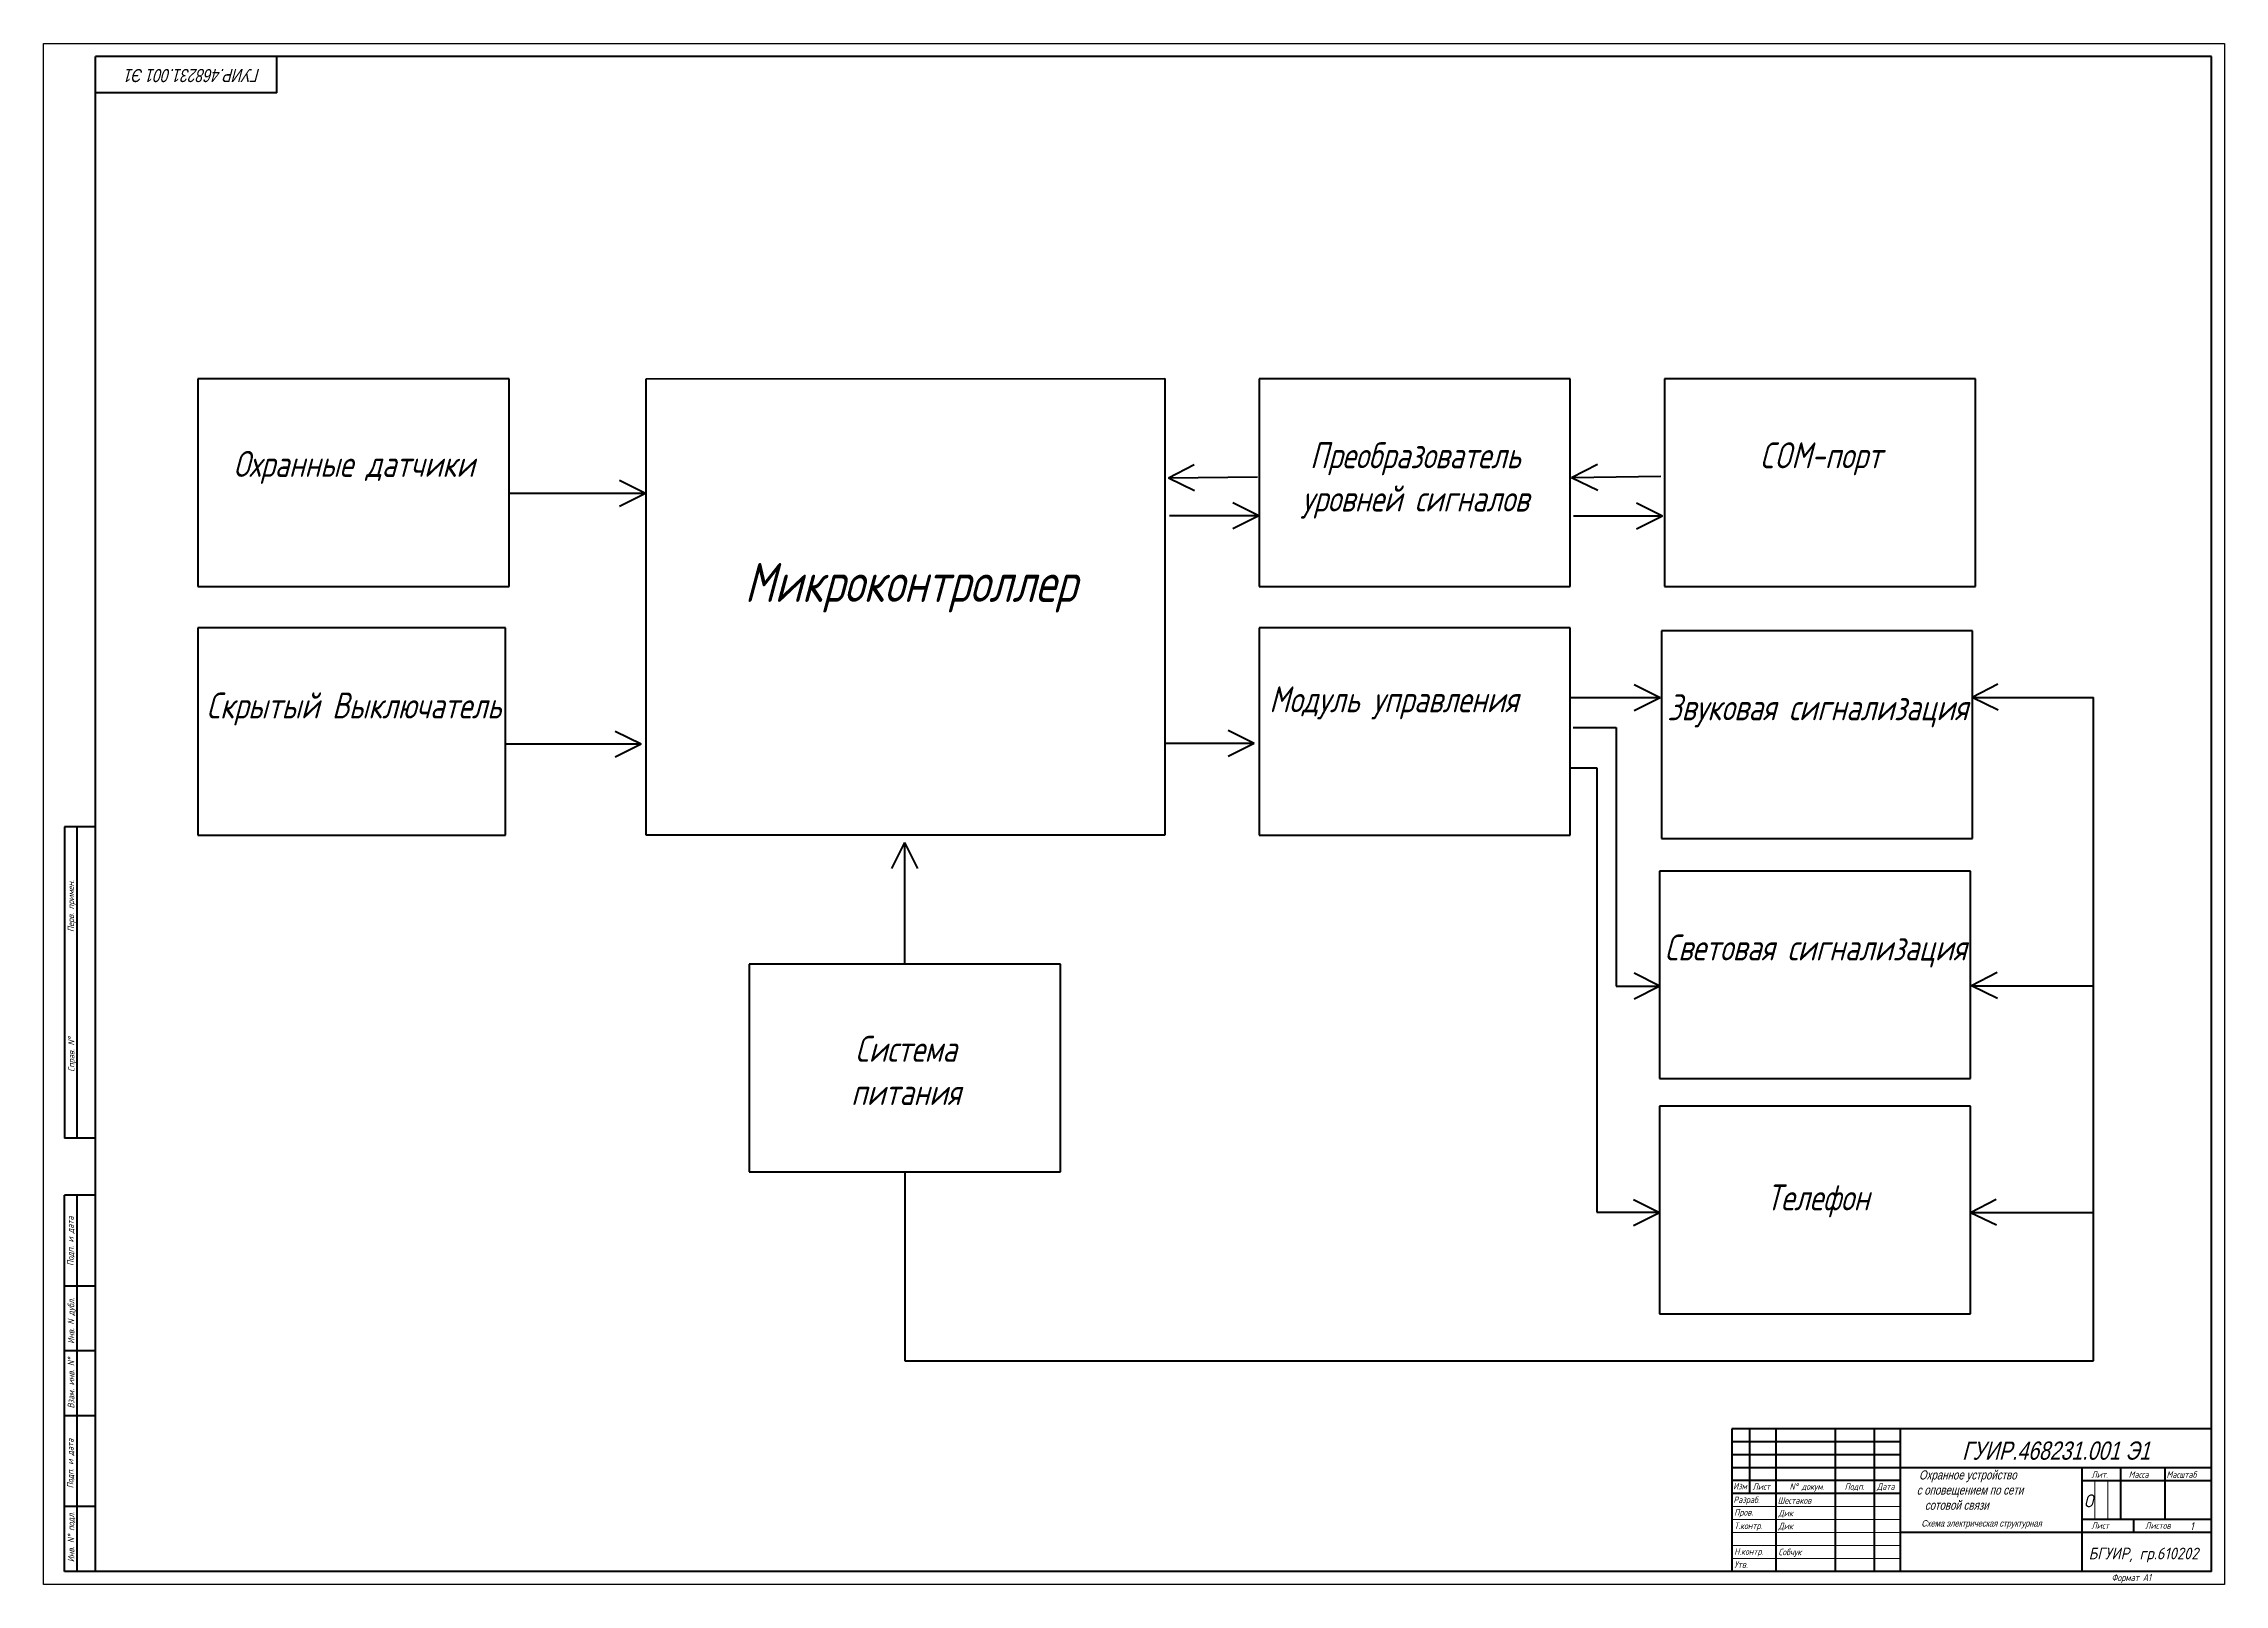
# Model space of a CAD drawing. Header units: millimetres. Extents: x 0 to 9139, y -367 to 2333.
# Drawn here: x 4708 to 5549, y 18 to 612 of the extents above; entities that cross this region are included whole.
import ezdxf

# ---------------------------------------------------------------- set-up
doc = ezdxf.new("R2010")
doc.units = ezdxf.units.MM
doc.header["$LTSCALE"] = 0.5
doc.linetypes.add('осевая2', pattern=[28.575, 19.05, -3.175, 3.175, -3.175])
doc.layers.get('0').update_dxf_attribs({"lineweight": 60})
doc.layers.add('1-оси', color=1, linetype='осевая2')
doc.layers.add('KONTUR', color=7, linetype='Continuous')
for name, color, linetype, lineweight in [('Основная', 7, 'Continuous', 40), ('текст', 7, 'Continuous', 30), ('тонкая', 7, 'Continuous', 20)]:
    doc.layers.add(name, color=color, linetype=linetype, lineweight=lineweight)
doc.styles.add('ESKD', font='standarteskd.shx', dxfattribs={"width": 0.8, "oblique": 15})
doc.styles.get("Standard").update_dxf_attribs({"font": 'isocpeui.ttf', "width": 0.9})
doc.styles.add('стиль рамки', font='romans.shx', dxfattribs={"width": 0.75, "oblique": 15, "height": 3.5})
doc.styles.add('стиль1', font='romans.shx', dxfattribs={"width": 0.75, "oblique": 15, "height": 3.5})

msp = doc.modelspace()

# ---------------------------------------------------------------- linework, layer by layer
at = {"color": 0}
for p, q in [((5451.77, 359.72), (5498.37, 359.72)), ((5498.37, 104.06), (5498.37, 359.72)), ((5297.72, 348.14), (5314.31, 348.14)), ((5314.31, 348.14), (5314.31, 248.48)), ((5296.62, 332.59), (5306.88, 332.59)), ((5306.88, 332.59), (5306.88, 161.33)), ((5314.31, 248.48), (5330.96, 248.48)), ((5498.37, 248.53), (5451.6, 248.53)), ((5040, 176.91), (5040, 104.06)), ((5306.88, 161.33), (5330.96, 161.33)), ((5498.22, 161.15), (5450.96, 161.15)), ((5040, 104.06), (5498.37, 104.06))]:
    msp.add_line(p, q, dxfattribs=at)
for p, q in [((5423.86, 72.85), (5358.86, 72.85)), ((5423.86, 67.85), (5358.86, 67.85)), ((5423.86, 57.85), (5358.86, 57.85)), ((5423.86, 52.85), (5358.86, 52.85)), ((5493.86, 22.85), (5493.86, 22.85))]:
    msp.add_line(p, q)
at = {"layer": 'KONTUR'}
for p, q in [((4707.86, 17.85), (4707.86, 611.85)), ((4707.86, 611.85), (5548.86, 611.85)), ((5548.86, 611.85), (5548.86, 17.85)), ((5548.86, 17.85), (4707.86, 17.85))]:
    msp.add_line(p, q, dxfattribs=at)
at = {"layer": 'Основная'}
for p, q in [((4727.86, 62.85), (4727.86, 606.85)), ((5543.86, 606.85), (4727.86, 606.85)), ((4797.86, 592.85), (4797.86, 606.85)), ((5543.86, 22.85), (5543.86, 606.85)), ((4797.86, 592.85), (4727.86, 592.85)), ((5151.56, 449.44), (5141.63, 444.3)), ((5307.07, 449.59), (5297.14, 444.45)), ((4887.67, 438.53), (4940, 438.53)), ((4930, 443.53), (4940, 438.53)), ((4930, 433.53), (4940, 438.53)), ((5176, 444.77), (5141.63, 444.3)), ((5151.69, 439.44), (5141.63, 444.3)), ((5331.51, 444.92), (5297.14, 444.45)), ((5307.2, 439.59), (5297.14, 444.45)), ((5142.07, 429.98), (5176.45, 429.98)), ((5166.45, 434.98), (5176.45, 429.98)), ((5166.45, 424.98), (5176.45, 429.98)), ((5297.81, 429.81), (5332.18, 429.81)), ((5322.18, 434.81), (5332.18, 429.81)), ((5322.18, 424.81), (5332.18, 429.81)), ((5321.31, 364.72), (5331.31, 359.72)), ((5461.55, 364.86), (5451.62, 359.72)), ((5296.93, 359.72), (5331.31, 359.72)), ((5321.31, 354.72), (5331.31, 359.72)), ((5461.68, 354.86), (5451.62, 359.72)), ((4928.32, 346.85), (4938.32, 341.85)), ((5164.66, 347.13), (5174.66, 342.13)), ((4885.99, 341.85), (4938.32, 341.85)), ((4928.32, 336.85), (4938.32, 341.85)), ((5140.28, 342.13), (5174.66, 342.13)), ((5164.66, 337.13), (5174.66, 342.13)), ((4715.86, 309.85), (4715.86, 189.85)), ((4727.86, 309.85), (4715.86, 309.85)), ((4720.86, 189.85), (4720.86, 309.85)), ((5035, 293.83), (5040, 303.83)), ((5040, 256.91), (5040, 303.83)), ((5045, 293.83), (5040, 303.83)), ((5321.2, 253.56), (5331.2, 248.56)), ((5461.21, 253.72), (5451.28, 248.58)), ((5321.2, 243.56), (5331.2, 248.56)), ((5461.35, 243.72), (5451.28, 248.58)), ((4727.86, 189.85), (4715.86, 189.85)), ((4715.86, 22.85), (4715.86, 167.85)), ((4727.86, 167.85), (4715.86, 167.85)), ((4720.86, 22.85), (4720.86, 167.85)), ((5321.01, 166.17), (5331.01, 161.17)), ((5321.01, 156.17), (5331.01, 161.17)), ((5460.89, 166.29), (5450.96, 161.15)), ((5461.03, 156.29), (5450.96, 161.15)), ((4727.86, 132.85), (4715.86, 132.85)), ((4727.86, 107.85), (4715.86, 107.85)), ((4727.86, 82.85), (4715.86, 82.85)), ((5358.86, 77.85), (5358.86, 22.85)), ((5543.86, 77.85), (5358.86, 77.85)), ((5365.86, 52.85), (5365.86, 77.85)), ((5375.86, 77.85), (5375.86, 22.85)), ((5398.86, 22.85), (5398.86, 77.85)), ((5413.86, 77.85), (5413.86, 22.85)), ((5423.86, 77.85), (5423.86, 22.85)), ((4727.86, 22.85), (4727.86, 62.85)), ((5358.86, 62.85), (5543.86, 62.85)), ((5493.86, 62.85), (5493.86, 22.85)), ((5508.86, 62.85), (5508.86, 42.85)), ((5525.86, 62.85), (5525.86, 42.85)), ((5493.86, 57.85), (5543.86, 57.85)), ((4727.86, 47.85), (4715.86, 47.85)), ((5543.86, 42.85), (5493.86, 42.85)), ((5513.86, 42.85), (5513.86, 37.85)), ((5543.86, 37.85), (5423.86, 37.85)), ((5543.86, 22.85), (4715.86, 22.85))]:
    msp.add_line(p, q, dxfattribs=at)
at = {"layer": 'Основная', "lineweight": 140}
for p, q in [((4767.38, 482.58), (4767.38, 402.58)), ((4887.38, 482.58), (4767.38, 482.58)), ((4887.38, 402.58), (4887.38, 482.58)), ((4940.21, 482.58), (5140.21, 482.69)), ((4940.21, 306.66), (4940.21, 482.58)), ((5140.21, 482.69), (5140.21, 306.66)), ((5176.63, 482.58), (5176.63, 402.58)), ((5296.63, 482.58), (5176.63, 482.58)), ((5296.63, 402.58), (5296.63, 482.58)), ((5332.91, 482.58), (5332.91, 402.58)), ((5452.91, 482.58), (5332.91, 482.58)), ((5452.91, 402.58), (5452.91, 482.58)), ((4767.38, 402.58), (4887.38, 402.58)), ((5176.63, 402.58), (5296.63, 402.58)), ((5332.91, 402.58), (5452.91, 402.58)), ((4767.38, 386.66), (4767.38, 306.66)), ((4885.99, 386.66), (4767.38, 386.66)), ((4885.99, 306.66), (4885.99, 386.66)), ((5176.62, 386.66), (5176.62, 306.66)), ((5296.62, 386.66), (5176.62, 386.66)), ((5296.62, 306.66), (5296.62, 386.66)), ((5331.77, 385.42), (5331.77, 305.42)), ((5451.77, 385.42), (5331.77, 385.42)), ((5451.77, 305.42), (5451.77, 385.42)), ((4767.38, 306.66), (4885.99, 306.66)), ((5140.21, 306.66), (4940.21, 306.66)), ((5176.62, 306.66), (5296.62, 306.66)), ((5331.77, 305.42), (5451.77, 305.42)), ((5330.96, 292.83), (5330.96, 212.83)), ((5450.96, 292.83), (5330.96, 292.83)), ((5450.96, 212.83), (5450.96, 292.83)), ((4980, 256.91), (4980, 176.91)), ((5100, 256.91), (4980, 256.91)), ((5100, 176.91), (5100, 256.91)), ((5330.96, 212.83), (5450.96, 212.83)), ((5330.96, 202.18), (5330.96, 122.18)), ((5450.96, 202.18), (5330.96, 202.18)), ((5450.96, 122.18), (5450.96, 202.18)), ((4980, 176.91), (5100, 176.91)), ((5330.96, 122.18), (5450.96, 122.18))]:
    msp.add_line(p, q, dxfattribs=at)
at = {"layer": 'тонкая'}
for p, q in [((5498.85, 57.64), (5498.85, 42.85)), ((5503.93, 57.64), (5503.93, 42.85)), ((5358.86, 47.85), (5423.86, 47.85)), ((5423.86, 42.85), (5358.86, 42.85)), ((5423.86, 37.85), (5358.86, 37.85))]:
    msp.add_line(p, q, dxfattribs=at)
for points in [[(5358.86, 32.85), (5423.86, 32.85)], [(5358.86, 27.85), (5423.86, 27.85)]]:
    msp.add_lwpolyline(points, dxfattribs=at)

# ---------------------------------------------------------------- texts
at = {"color": 0, "insert": (4791.39, 597.04), "char_height": 5, "attachment_point": 1, "rotation": 180}
msp.add_mtext_dynamic_manual_height_columns('{\\Fstandarteskd|c204;\\Q15;\\W0.8;\\C256;ГУИР.468231.001 Э1}', width=88.7975, gutter_width=50, heights=[0], dxfattribs=at)
at = {"style": 'ESKD'}
for s, insert, char_height, width, attachment_point in [('ГУИР.468231.001 Э1', (5483.94, 69.37), 7, 120, 5), ('\\pxt1;  {\\H0.7x;Охранное устройство\\P  с оповещением по сети \\P     сотовой связи}', (5428.13, 61.79), 5, 105.9279, 1), ('\\pxt1; Схема электрическая структурная ', (5431.21, 42.64), 2.5, 112.73, 1)]:
    msp.add_mtext(s, dxfattribs=dict(at, insert=insert, char_height=char_height, width=width, attachment_point=attachment_point))
at = {"color": 0, "attachment_point": 1}
for s, insert, char_height in [('О', (5494.73, 52.56), 5), ('1', (5535.7, 41.8), 3)]:
    msp.add_mtext_dynamic_manual_height_columns(s, width=0.6173, gutter_width=50, heights=[0], dxfattribs=dict(at, insert=insert, char_height=char_height))
at = {"layer": '1-оси', "color": 0, "insert": (5496.51, 32.01), "char_height": 4.5, "attachment_point": 1}
msp.add_mtext_dynamic_manual_height_columns('БГУИР, гр.610202', width=55.323, gutter_width=50, heights=[0], dxfattribs=at)
at = {"layer": 'Основная', "attachment_point": 1, "style": 'стиль рамки'}
for s, width, insert, char_height in [('\\pxqc;Охранные датчики', 120, (4767.52, 454.82), 10), ('\\pxqc;Преобразователь\\Pуровней сигналов', 120, (5176.85, 458.14), 10), ('\\pxqc;COM-порт', 120, (5333.13, 458.14), 10), ('\\pxqc;Микроконтроллер ', 141.6897, (4971.34, 411.61), 15), ('\\pxqc;Скрытый Выключатель', 120, (4767.52, 361.68), 10), ('Модуль управления', 120, (5180.51, 364.06), 10), ('\\pxqc;Звуковая сигнализация', 120, (5331.98, 360.98), 10), ('\\pxqc;Световая сигнализация', 120, (5331.18, 268.39), 10), ('\\pxqc;Система \\Pпитания', 120, (4980.4, 229.32), 10), ('\\pxqc;Телефон', 120, (5332.08, 172.03), 10)]:
    msp.add_mtext_dynamic_manual_height_columns(s, width=width, gutter_width=12.5, heights=[0], dxfattribs=dict(at, insert=insert, char_height=char_height))
at = {"layer": 'текст', "style": 'стиль1', "oblique": 15, "width": 0.75}
for s, p in [('Перв. примен.', (4719.62, 269.37)), ('Справ. N%%d', (4719.77, 215.48)), ('Подп. и дата', (4719.44, 140.62)), ('Инв. N дубл.', (4719.68, 110.6)), ('Взам. инв. N%%d', (4719.68, 85.67)), ('Подп. и дата', (4719.39, 54.89)), ('Инв. N%%d подл.', (4719.68, 26.42))]:
    msp.add_text(s, height=2.5, rotation=90, dxfattribs=at).set_placement(p)
for s, height, p in [('Лит.', 2.5, (5497.58, 58.92)), ('Масса', 2.5, (5511.96, 58.92)), ('Масштаб', 2.5, (5526.55, 58.92)), ('Изм', 2.5, (5359.41, 54.47)), ('Разраб.', 2.5, (5359.52, 49.21)), ('Лист', 2.5, (5366.88, 54.32)), ('Шестаков', 2.5, (5376.6, 48.93)), ('N%%d докум. ', 2.5, (5381.17, 54.32)), ('Подп.', 2.5, (5402.42, 54.32)), ('Дата', 2.5, (5414.87, 54.32)), ('Пров.', 2.5, (5359.83, 44.38)), ('Дик', 2.5, (5376.9, 44.09)), ('Т.контр.', 2.5, (5359.83, 39.19)), ('Дик', 2.5, (5376.9, 39.09)), ('Лист', 2.5, (5497.58, 39.3)), ('Листов', 2.5, (5518.31, 39.3)), ('Утв.', 2.5, (5359.83, 24.25)), ('Н.контр.', 2.5, (5359.83, 29.27)), ('Собчук', 2.5, (5376.9, 29.09)), ('Формат А1', 2.75, (5505.33, 19.1))]:
    msp.add_text(s, height=height, dxfattribs=at).set_placement(p)

doc.saveas('drawing.dxf')
